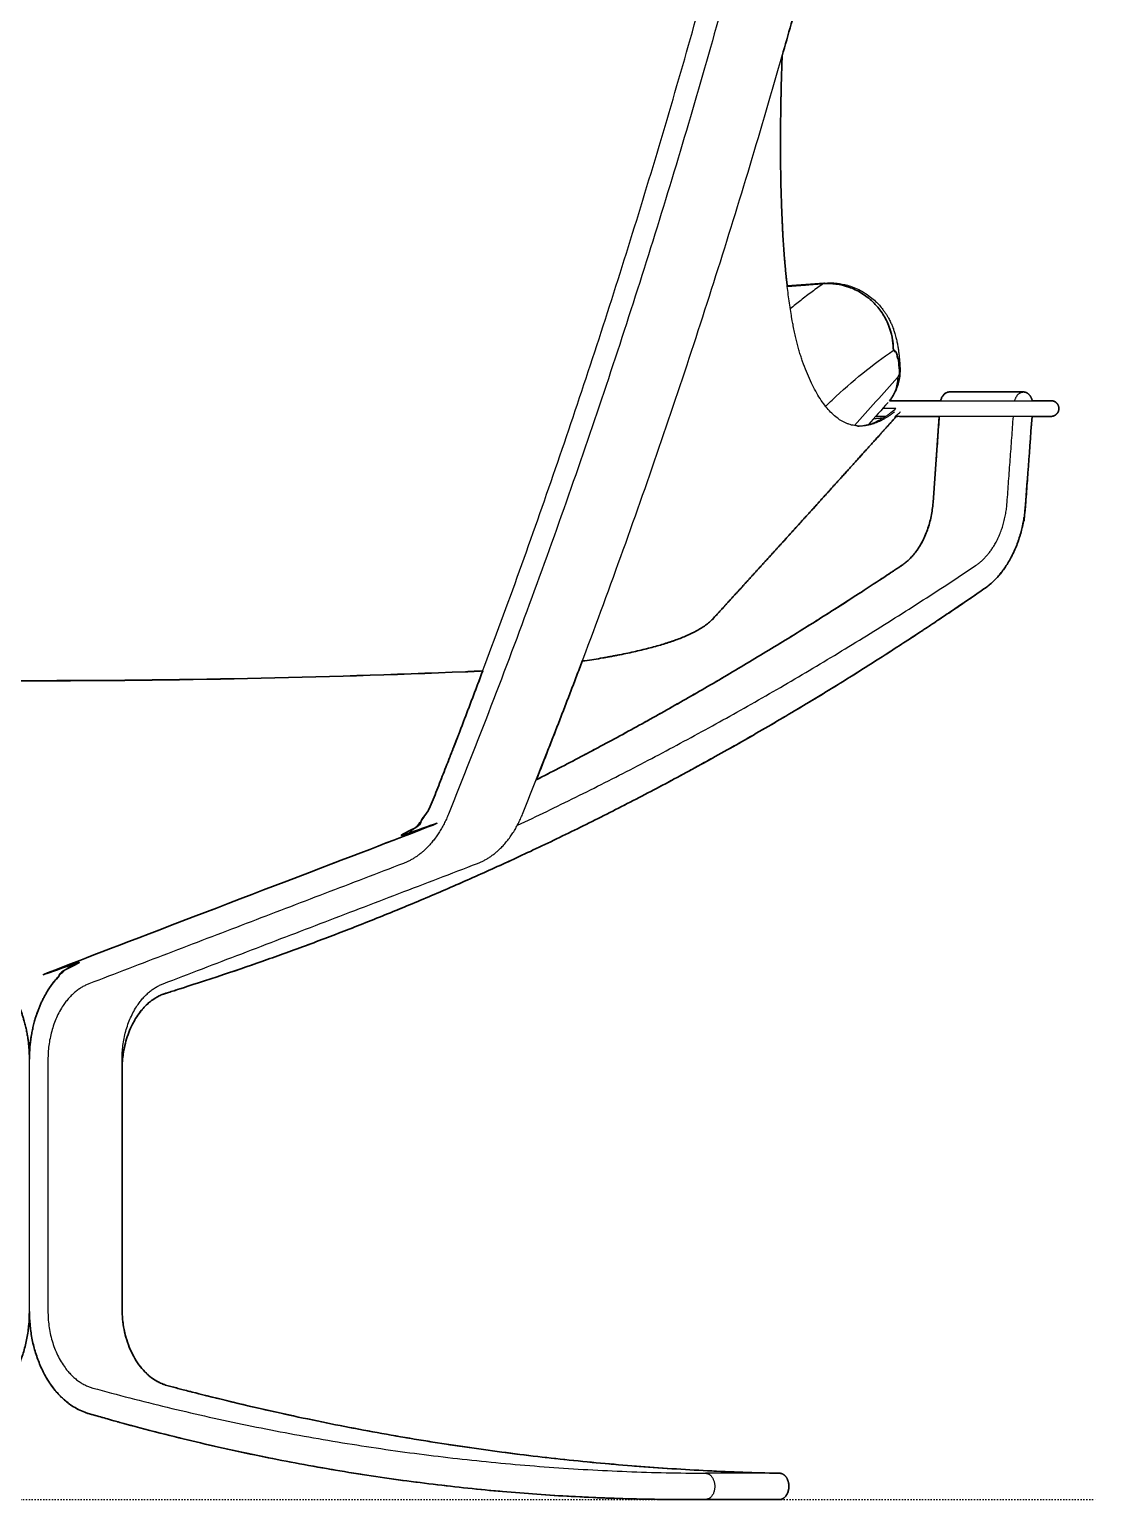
# Model space of a CAD drawing. Header units: millimetres. Extents: x 0 to 1845, y -1231 to 1016.
# Drawn here: x 407 to 814, y -1231 to -670 of the extents above; entities that cross this region are included whole.
import ezdxf

# ---------------------------------------------------------------- set-up
doc = ezdxf.new("R2010")
doc.units = ezdxf.units.MM
doc.linetypes.add('Dots', pattern=[1, 0, -1])
doc.layers.add('Blocks', color=7, linetype='Continuous')
for name, color, linetype, lineweight, true_color in [('Blocks$Inner', 7, 'Continuous', 25, 0x007f00), ('Blocks$Outline', 7, 'Continuous', 35, 0xff3f3f), ('Groud', 7, 'Dots', 25, 0x243775)]:
    doc.layers.add(name, color=color, linetype=linetype, lineweight=lineweight, true_color=true_color)

# ---------------------------------------------------------------- blocks, each defined once
blk = doc.blocks.new('Falcon Lounge Chair Back')
at = {"layer": 'Blocks$Inner'}
for points, weights in [([(560.97, 266.84), (689.59, 591.81), (745.98, 955.6)], [0.998740521402, 0.941171351182, 0.906429337483]), ([(752.89, 953.73), (698.11, 587.22), (566.99, 261.72)], [0.998681745094, 0.938317354638, 0.903060805083]), ([(595.27, 261.72), (726.4, 587.22), (781.17, 953.73)], [0.903060805083, 0.938317354638, 0.998681745094]), ([(696.34, 463.3), (703.26, 463.82), (710.19, 464.36)], [0.999931452541, 0.999964082102, 1]), ([(724.19, 409.96), (710.97, 409.96), (702.2, 434.62)], [0.85449147207, 0.858301132808, 0.877582280097]), ([(754.92, 419.65), (755.75, 422.98), (758.25, 422.98)], [0.927298625234, 0.786279767626, 1]), ([(783.2, 419.65), (784.03, 422.98), (786.53, 422.98)], [0.927299150688, 0.786279369451, 1]), ([(723.16, 409.96), (729.15, 409.96), (735.92, 415.1)], [0.85449147207, 0.85277672935, 0.854196407966]), ([(737.25, 415.34), (730.31, 409.96), (724.19, 409.96)], [0.854263604528, 0.852737156229, 0.85449147207]), ([(729.33, 412.82), (731.04, 412.97), (732.76, 413.11)], [0.968225025381, 0.968068601019, 0.967912390037]), ([(751.98, 380.7), (750.75, 363.88), (739.94, 356.65)], [1, 0.871120540027, 1]), ([(768.22, 356.65), (779.03, 363.88), (780.26, 380.7)], [1, 0.871120540027, 1]), ([(787.3, 379.69), (785.69, 357.64), (771.62, 347.88)], [1, 0.874722035507, 1]), ([(593.3, 257.48), (682.87, 299.62), (768.22, 356.65)], [0.952547107898, 0.972494375915, 0.996461025283]), ([(739.94, 356.65), (671.63, 311), (600.53, 274.85)], [0.996461025283, 0.977185658477, 0.960510151128]), ([(771.62, 347.88), (621.91, 243.98), (459.03, 193.31)], [0.917915581572, 0.949301655288, 0.995993075332]), ([(548, 252.53), (556.61, 255.83), (560.97, 266.84)], [1, 0.921756045779, 1]), ([(566.99, 261.72), (561.16, 247.26), (549.8, 242.91)], [1, 0.923265466734, 1]), ([(578.09, 242.91), (589.45, 247.26), (595.27, 261.72)], [1, 0.923265466734, 1]), ([(407.02, 168), (407.02, 198.62), (427.92, 206.61)], [1, 0.794050295972, 1]), ([(429.76, 196.96), (414.09, 190.96), (414.09, 168)], [1, 0.794130039657, 1]), ([(442.38, 168), (442.38, 190.96), (458.05, 196.96)], [1, 0.794130039657, 1]), ([(459.03, 193.31), (442.38, 188.12), (442.38, 164.01)], [1, 0.779377256834, 1]), ([(442.38, 73.01), (442.38, 48.15), (459.65, 43.53)], [1, 0.770006991575, 1]), ([(429.6, 32.82), (407.02, 39.39), (407.02, 72)], [1, 0.775111628207, 1]), ([(414.09, 72), (414.09, 47.27), (431.26, 42.55)], [1, 0.771658132522, 1]), ([(431.26, 42.55), (547.11, 10.68), (665.13, 10.01)], [0.995363824119, 0.958522856016, 0.931252812259]), ([(459.65, 43.53), (575.32, 12.59), (693.03, 10.01)], [0.936208456132, 0.961921735217, 0.99563419399]), ([(657.69, -0.03), (542.46, -0.03), (429.6, 32.82)], [0.992194961642, 0.95307556546, 0.924994180071]), ([(693.42, 10.01), (693.15, 10.01), (692.88, 10.01)], [0.931252812259, 0.931313243, 0.931373720742]), ([(665.14, 0), (661.42, -0.03), (657.69, -0.03)], [0.994844332118, 0.993513378118, 0.992194961642]), ([(678.54, 0), (682.26, -0.03), (685.98, -0.03)], [0.989582341095, 0.990882438524, 0.992194961642]), ([(685.98, -0.03), (689.7, -0.03), (693.43, 0)], [0.992194961642, 0.993513378118, 0.994844332118])]:
    blk.add_rational_spline(points, weights, degree=2, dxfattribs=at)
for points, weights, degree, knots in [([(702.2, 434.62), (693.76, 458.32), (693.76, 517.67), (693.76, 533.44), (694.38, 551.29)], [0.877582280097, 0.912874123863, 1, 0.975273952369, 0.954722650974], 2, [2.6743336, 2.6743336, 2.6743336, 3.1415927, 3.1415927, 3.2741993, 3.2741993, 3.2741993]), ([(786.53, 422.98), (788.1, 422.98), (789.16, 421.33), (789.63, 420.59), (789.87, 419.65)], [1, 0.913747520111, 1, 0.959338834708, 0.957014662509], 2, [7.340324, 7.340324, 7.340324, 11.524144, 11.524144, 13.496481, 13.496481, 13.496481]), ([(754.07, 419.65), (756.73, 419.65), (760.47, 419.65), (764.22, 419.65), (766.88, 419.65)], [1, 0.853553390593, 0.853553390593, 0.853553390593, 1], 2, [25.853332, 25.853332, 25.853332, 33.353234, 33.353234, 40.853136, 40.853136, 40.853136]), ([(794.31, 419.65), (796.77, 419.65), (797.01, 419.65), (797.03, 419.65), (797.03, 419.65)], [0.972871408709, 0.853553390593, 0.853553390593, 0.853553390593, 0.854594256991], 2, [79.644281, 79.644281, 79.644281, 86.606836, 86.606836, 87.257135, 87.257135, 87.257135]), ([(797.03, 419.65), (797.03, 419.65), (797.08, 419.65), (797.09, 419.65), (797.11, 419.65), (797.15, 419.65), (797.18, 419.65), (797.27, 419.64), (797.33, 419.63), (797.46, 419.62), (797.52, 419.61), (797.77, 419.56), (797.96, 419.51), (798.52, 419.29), (798.86, 419.06), (799.15, 418.77), (799.74, 418.18), (800.03, 417.43), (800.03, 416.65)], [1, 1, 1, 1, 1, 1, 1, 1, 1, 1, 1, 1, 1, 1, 1, 1, 1, 1.05719095842, 1.17157287525], 3, [87.257135, 87.257135, 87.257135, 87.257135, 87.257141, 87.257141, 87.302778, 87.302778, 87.394058, 87.394058, 87.580858, 87.580858, 87.771676, 87.771676, 88.366394, 88.366394, 89.62284, 89.62284, 89.62284, 92.040072, 92.040072, 92.040072, 92.040072]), ([(800.03, 416.65), (800.03, 415.87), (799.74, 415.11), (799.15, 414.53), (798.86, 414.24), (798.52, 414.01), (797.96, 413.79), (797.77, 413.73), (797.52, 413.69), (797.46, 413.68), (797.33, 413.66), (797.27, 413.66), (797.18, 413.65), (797.15, 413.65), (797.1, 413.65), (797.06, 413.65), (797.03, 413.65)], [1.17157287525, 1.05719095842, 1, 1, 1, 1, 1, 1, 1, 1, 1, 1, 1, 1, 1, 1, 1], 3, [92.040072, 92.040072, 92.040072, 92.040072, 94.457303, 94.457303, 94.457303, 95.701745, 95.701745, 96.290782, 96.290782, 96.479777, 96.479777, 96.664792, 96.664792, 96.755201, 96.755201, 96.823003, 96.823003, 96.823003, 96.823003]), ([(766.88, 413.65), (764.22, 413.65), (760.47, 413.65), (756.73, 413.65), (754.07, 413.65)], [1, 0.853553390593, 0.853553390593, 0.853553390593, 1], 2, [143.227002, 143.227002, 143.227002, 150.726904, 150.726904, 158.226806, 158.226806, 158.226806]), ([(797.03, 413.65), (797.03, 413.65), (797.01, 413.65), (796.77, 413.65), (794.31, 413.65)], [0.854594264932, 0.853553390593, 0.853553390593, 0.853553390593, 0.972871408709], 2, [96.823003, 96.823003, 96.823003, 97.473304, 97.473304, 104.435857, 104.435857, 104.435857]), ([(665.13, 10.01), (668.65, 9.99), (668.66, 5.01), (668.66, 0.03), (665.14, 0)], [1, 0.708985623672, 1, 0.708985623672, 1], 2, [1241.37485, 1241.37485, 1241.37485, 1249.207312, 1249.207312, 1257.039774, 1257.039774, 1257.039774]), ([(693.43, 0), (696.95, 0.03), (696.94, 5.01), (696.94, 9.99), (693.42, 10.01)], [1, 0.708985623672, 1, 0.708985623672, 1], 2, [-155.628112, -155.628112, -155.628112, -147.79565, -147.79565, -139.963188, -139.963188, -139.963188]), ([(694.79, 9.61), (696.98, 8.3), (696.95, 4.94), (696.91, 0.01), (693.43, 0)], [0.889373822421, 0.782423633912, 1, 0.710479091456, 0.995586027897], 2, [1.992095, 1.992095, 1.992095, 7.835988, 7.835988, 15.612243, 15.612243, 15.612243])]:
    blk.add_rational_spline(points, weights, degree=degree, knots=knots, dxfattribs=at)
for points, degree in [([(696.31, 463.5), (701.03, 463.85), (705.74, 464.21), (710.45, 464.58)], 3), ([(710.45, 464.58), (710.36, 464.57), (710.28, 464.5), (710.19, 464.36)], 3), ([(720.43, 463.37), (722.18, 462.79), (723.88, 462.01), (725.47, 461.07)], 3), ([(725.47, 461.07), (726.39, 460.52), (727.29, 459.91), (728.14, 459.24)], 3), ([(728.14, 459.24), (728.81, 458.72), (729.45, 458.16), (730.07, 457.58)], 3), ([(730.07, 457.58), (731.07, 456.62), (731.99, 455.58), (732.82, 454.49)], 3), ([(732.82, 454.49), (733.08, 454.16), (733.33, 453.81), (733.57, 453.47)], 3), ([(733.57, 453.47), (733.68, 453.3), (733.8, 453.13), (733.91, 452.96)], 3), ([(733.91, 452.96), (734.01, 452.81), (734.1, 452.66), (734.2, 452.51)], 3), ([(734.2, 452.51), (734.38, 452.22), (734.56, 451.92), (734.73, 451.62)], 3), ([(734.73, 451.62), (734.89, 451.34), (735.04, 451.07), (735.19, 450.79)], 3), ([(735.19, 450.79), (735.46, 450.29), (735.7, 449.79), (735.93, 449.29)], 3), ([(735.93, 449.29), (736.13, 448.85), (736.32, 448.41), (736.5, 447.98)], 3), ([(736.5, 447.98), (736.62, 447.67), (736.73, 447.37), (736.84, 447.07)], 3), ([(736.84, 447.07), (737, 446.63), (737.15, 446.19), (737.29, 445.75)], 3), ([(737.29, 445.75), (737.49, 445.11), (737.67, 444.48), (737.83, 443.84)], 3), ([(737.83, 443.84), (737.91, 443.55), (737.98, 443.25), (738.04, 442.96)], 3), ([(736.82, 438.85), (737.41, 439.07), (738.36, 437.82), (738.91, 433.17), (739.08, 430)], 3), ([(738.04, 442.96), (738.11, 442.68), (738.17, 442.4), (738.23, 442.12)], 3), ([(738.23, 442.12), (738.28, 441.85), (738.34, 441.58), (738.39, 441.31)], 3), ([(738.39, 441.31), (738.44, 441.05), (738.48, 440.79), (738.53, 440.53)], 3), ([(738.53, 440.53), (738.61, 440.03), (738.69, 439.52), (738.77, 439.01)], 3), ([(738.77, 439.01), (738.83, 438.52), (738.9, 438.03), (738.96, 437.53)], 3), ([(738.96, 437.53), (738.97, 437.4), (738.98, 437.28), (739, 437.16)], 3), ([(739, 437.16), (739.01, 437.03), (739.02, 436.91), (739.04, 436.79)], 3), ([(739.04, 436.79), (739.05, 436.66), (739.06, 436.54), (739.07, 436.42)], 3), ([(739.07, 436.42), (739.09, 436.29), (739.1, 436.17), (739.11, 436.05)], 3), ([(739.11, 436.05), (739.13, 435.8), (739.15, 435.55), (739.18, 435.31)], 3), ([(739.18, 435.31), (739.2, 435.06), (739.22, 434.82), (739.23, 434.57)], 3), ([(739.23, 434.57), (739.27, 434.11), (739.3, 433.64), (739.33, 433.17)], 3), ([(739.33, 433.17), (739.34, 432.94), (739.35, 432.7), (739.36, 432.47)], 3), ([(739.36, 432.55), (739.37, 432.46), (739.37, 432.37), (739.38, 432.28)], 3), ([(739.36, 432.47), (739.37, 432.4), (739.37, 432.34), (739.37, 432.27)], 3), ([(738.44, 428.54), (732.95, 422.4), (727.46, 416.27), (721.97, 410.15)], 3), ([(739.08, 430), (738.98, 429.64), (738.77, 429.03), (738.55, 428.66), (738.44, 428.54)], 3), ([(739.08, 430), (739.17, 428.82), (739.07, 427.58), (738.72, 426.36)], 3), ([(739.37, 432.27), (739.41, 431.42), (739.31, 430.66), (739.08, 430)], 3), ([(758.25, 422.98), (786.53, 422.98)], 1), ([(734.82, 418.96), (732.31, 416.15), (729.8, 413.35), (727.3, 410.55)], 3), ([(737.82, 416.65), (732.75, 416.65)], 1), ([(735.4, 419.65), (754.07, 419.65)], 1), ([(735.92, 415.1), (736.56, 415.58), (737.19, 416.1), (737.82, 416.65)], 3), ([(766.88, 419.65), (794.31, 419.65)], 1), ([(724.19, 409.96), (723.16, 409.96)], 1), ([(733.87, 413.65), (730.07, 413.65)], 1), ([(732.45, 412.78), (732.55, 412.89), (732.65, 413), (732.76, 413.11)], 3), ([(732.76, 413.11), (732.86, 413.12), (732.97, 413.13), (733.07, 413.14)], 3), ([(754.07, 413.65), (737.99, 413.65)], 1), ([(754.38, 413.65), (751.98, 380.7)], 1), ([(794.31, 413.65), (766.88, 413.65)], 1), ([(780.26, 380.7), (782.66, 413.65)], 1), ([(789.77, 413.65), (787.3, 379.69)], 1), ([(668.22, 336.63), (668.22, 336.62), (668.21, 336.62), (668.21, 336.62)], 3), ([(240.59, 316.27), (268.32, 315.13), (323.81, 313.41), (407.08, 312.55), (490.34, 313.41), (545.83, 315.13), (573.56, 316.27)], 3), ([(573.52, 316.27), (573.53, 316.17), (573.54, 316.12), (573.55, 316.12)], 3), ([(580.08, 316.43), (577.91, 316.31), (575.73, 316.21), (573.55, 316.12)], 3), ([(573.56, 316.27), (575.75, 316.36), (577.94, 316.46), (580.14, 316.58)], 3), ([(427.92, 206.61), (548, 252.53)], 1), ([(549.8, 242.91), (429.76, 196.96)], 1), ([(458.05, 196.96), (578.09, 242.91)], 1), ([(407.02, 72), (407.02, 168)], 1), ([(414.09, 168), (414.09, 72)], 1), ([(442.38, 72), (442.38, 168)], 1), ([(693.42, 10.01), (665.13, 10.01)], 1), ([(693.43, 0), (678.54, 0)], 1), ([(657.69, -0.03), (685.98, -0.03)], 1)]:
    blk.add_open_spline(points, degree=degree, dxfattribs=at)
for points, knots in [([(710.19, 464.36), (708.74, 463.37), (705.83, 461.3), (701.6, 458.07), (698.82, 455.82), (697.49, 454.71)], [305.0112962, 305.0112962, 305.0112962, 305.0112962, 305.129738, 305.2481797, 305.3564978, 305.3564978, 305.3564978, 305.3564978]), ([(710.19, 464.36), (713.22, 464.55), (718.23, 463.98), (724.73, 460.93), (729.12, 457.56), (732.68, 453.31), (736.03, 446.92), (736.85, 441.9), (736.82, 438.85)], [0, 0, 0, 0, 0.25, 0.375, 0.5, 0.625, 0.75, 1, 1, 1, 1]), ([(710.45, 464.58), (712.08, 464.71), (713.72, 464.67), (716.68, 464.34), (718.01, 464.08), (719.32, 463.71)], [0.000288, 0.000288, 0.000288, 0.000288, 4.898664, 4.898664, 8.996005, 8.996005, 8.996005, 8.996005]), ([(719.32, 463.71), (719.4, 463.69), (719.49, 463.66), (719.86, 463.55), (720.15, 463.46), (720.43, 463.37)], [8.996005, 8.996005, 8.996005, 8.996005, 9.266297, 9.266297, 10.16683, 10.16683, 10.16683, 10.16683]), ([(710.98, 417.48), (711.8, 418.29), (720.42, 426.59), (729.04, 433.59), (736.82, 438.85)], [-0.3686552, -0.3686552, -0.3686552, -0.3686552, -0.3333333, 0, 0, 0, 0]), ([(737.55, 438.1), (737.35, 438.49), (737.13, 438.89), (736.88, 439.34), (736.85, 439.39), (736.82, 439.44)], [0.28088774, 0.28088774, 0.28088774, 0.28088774, 0.3130689, 0.3130689, 0.31700526, 0.31700526, 0.31700526, 0.31700526]), ([(739.37, 432.27), (739.36, 432.52), (739.34, 432.78), (739.22, 433.63), (739.08, 434.26), (738.74, 435.35), (738.58, 435.8), (738.39, 436.26)], [0.0969309, 0.0969309, 0.0969309, 0.0969309, 0.1252358, 0.1252358, 0.1878453, 0.1878453, 0.2284754, 0.2284754, 0.2284754, 0.2284754]), ([(738.44, 428.54), (738.44, 426.87), (737.94, 423.73), (736.29, 420.79), (735.4, 419.65)], [-1, -1, -1, -1, -0.75, -0.5576663, -0.5576663, -0.5576663, -0.5576663]), ([(738.72, 426.36), (738.85, 426.8), (738.95, 427.25), (739.04, 427.7), (739.13, 428.12), (739.2, 428.55), (739.25, 428.98), (739.3, 429.37), (739.34, 429.77), (739.36, 430.17), (739.39, 430.54), (739.4, 430.91), (739.4, 431.28), (739.4, 431.46), (739.4, 431.63), (739.39, 431.8), (739.39, 431.96), (739.38, 432.12), (739.38, 432.27)], [1.198557, 1.198557, 1.198557, 1.198557, 2.614606, 2.614606, 2.614606, 3.940841, 3.940841, 3.940841, 5.17536, 5.17536, 5.17536, 6.321194, 6.321194, 6.321194, 6.864071, 6.864071, 6.864071, 7.347877, 7.347877, 7.347877, 7.347877]), ([(739.38, 432.28), (739.38, 432.12), (739.39, 431.96), (739.37, 431.16), (739.28, 430.56), (739.08, 430)], [-0.07755297, -0.07755297, -0.07755297, -0.07755297, -0.06249954, -0.06249954, 0, 0, 0, 0]), ([(738.72, 426.36), (738.66, 426.14), (738.6, 425.93), (738.53, 425.72), (738.46, 425.49), (738.39, 425.27), (738.31, 425.04), (738.24, 424.84), (738.17, 424.64), (738.09, 424.44), (738.08, 424.4), (738.06, 424.36), (738.05, 424.33), (737.95, 424.06), (737.84, 423.8), (737.73, 423.54), (737.6, 423.24), (737.46, 422.95), (737.31, 422.65), (737.14, 422.3), (736.95, 421.95), (736.74, 421.61), (736.5, 421.19), (736.24, 420.78), (735.95, 420.38), (735.78, 420.13), (735.59, 419.89), (735.4, 419.65)], [-0.801373, -0.801373, -0.801373, -0.801373, -0.009128, -0.009128, -0.009128, 0.821565, 0.821565, 0.821565, 1.564371, 1.564371, 1.564371, 1.70503, 1.70503, 1.70503, 2.667579, 2.667579, 2.667579, 3.752821, 3.752821, 3.752821, 5.023223, 5.023223, 5.023223, 6.555672, 6.555672, 6.555672, 7.508302, 7.508302, 7.508302, 7.508302]), ([(737.99, 413.65), (732.65, 407.71), (727.31, 401.79), (721.98, 395.88), (716, 389.26), (710.03, 382.65), (704.06, 376.06), (698.08, 369.46), (692.11, 362.88), (686.14, 356.31), (680.16, 349.73), (674.19, 343.16), (668.21, 336.62)], [180.968626, 180.968626, 180.968626, 180.968626, 277.225863, 277.225863, 277.225863, 384.965947, 384.965947, 384.965947, 492.808042, 492.808042, 492.808042, 600.749912, 600.749912, 600.749912, 600.749912]), ([(737.44, 413.65), (737.89, 413.93), (738.26, 414.21), (738.96, 414.78), (739.31, 415.12), (739.63, 415.47)], [5.112024, 5.112024, 5.112024, 5.112024, 7.114837, 7.114837, 9.933131, 9.933131, 9.933131, 9.933131]), ([(668.21, 336.62), (667.78, 336.14), (667.33, 335.71), (666.88, 335.3), (666.81, 335.23), (666.74, 335.17), (666.68, 335.12), (666.17, 334.68), (665.64, 334.25), (665.09, 333.86), (664.55, 333.47), (664, 333.09), (663.43, 332.74), (662.87, 332.39), (662.29, 332.05), (661.7, 331.73), (660.53, 331.09), (659.29, 330.49), (657.97, 329.91), (656.66, 329.34), (655.27, 328.79), (653.79, 328.26), (653.61, 328.19), (653.42, 328.12), (653.23, 328.06), (653.04, 327.99), (652.86, 327.92), (652.67, 327.86), (652.29, 327.73), (651.91, 327.6), (651.52, 327.47), (651.13, 327.34), (650.73, 327.21), (650.33, 327.08), (649.94, 326.96), (649.53, 326.83), (649.13, 326.71), (648.31, 326.46), (647.48, 326.21), (646.63, 325.97), (645.77, 325.73), (644.9, 325.49), (644.01, 325.26), (642.23, 324.79), (640.37, 324.33), (638.44, 323.89), (636.49, 323.45), (634.47, 323.02), (632.38, 322.6), (631.85, 322.5), (631.32, 322.39), (630.79, 322.29), (630.25, 322.19), (629.72, 322.09), (629.18, 321.99), (628.64, 321.89), (628.1, 321.79), (627.55, 321.69), (627, 321.59), (626.45, 321.5), (625.9, 321.4), (624.8, 321.21), (623.68, 321.03), (622.55, 320.84), (621.42, 320.66), (620.28, 320.48), (619.12, 320.31), (618.77, 320.26), (618.41, 320.2), (618.06, 320.15)], [253.700696, 253.700696, 253.700696, 253.700696, 257.477579, 257.477579, 257.477579, 258.04369, 258.04369, 258.04369, 262.288737, 262.288737, 262.288737, 266.455923, 266.455923, 266.455923, 270.567553, 270.567553, 270.567553, 278.698656, 278.698656, 278.698656, 286.799713, 286.799713, 286.799713, 287.824469, 287.824469, 287.824469, 288.830217, 288.830217, 288.830217, 290.856721, 290.856721, 290.856721, 292.87346, 292.87346, 292.87346, 294.882344, 294.882344, 294.882344, 298.881774, 298.881774, 298.881774, 302.864328, 302.864328, 302.864328, 310.816594, 310.816594, 310.816594, 318.80777, 318.80777, 318.80777, 320.813394, 320.813394, 320.813394, 322.812538, 322.812538, 322.812538, 324.804252, 324.804252, 324.804252, 326.790236, 326.790236, 326.790236, 330.749481, 330.749481, 330.749481, 334.69825, 334.69825, 334.69825, 335.903435, 335.903435, 335.903435, 335.903435]), ([(573.55, 316.12), (545.82, 314.97), (518.08, 314.11), (490.33, 313.54), (462.58, 312.97), (434.83, 312.68), (407.08, 312.68), (379.32, 312.68), (351.57, 312.97), (323.82, 313.54), (296.07, 314.11), (268.33, 314.97), (240.61, 316.12)], [129.103172, 129.103172, 129.103172, 129.103172, 212.365487, 212.365487, 212.365487, 295.62731, 295.62731, 295.62731, 378.889132, 378.889132, 378.889132, 462.151447, 462.151447, 462.151447, 462.151447])]:
    blk.add_open_spline(points, degree=3, knots=knots, dxfattribs=at)
at = {"layer": 'Blocks$Outline'}
for points in [[(754.38, 413.65), (751.98, 380.7)], [(442.38, 72.71), (442.38, 164.15)]]:
    blk.add_lwpolyline(points, dxfattribs=at)
for points, weights, degree, knots in [([(694.38, 551.29), (750.29, 747.11), (781.17, 953.73), (785.66, 983.72), (766.34, 997.64)], [1.03779920017, 1.06718172478, 1.10588538388, 0.877739804911, 1.10588538388], 2, [313.021444, 313.021444, 313.021444, 743.361063, 743.361063, 795.675537, 795.675537, 795.675537]), ([(696.31, 463.5), (693.76, 485.61), (693.76, 517.67), (693.76, 533.44), (694.38, 551.29)], [0.918347694001, 0.950964406618, 1, 0.975273952369, 0.954722650974], 2, [2.8786131, 2.8786131, 2.8786131, 3.1415927, 3.1415927, 3.2741993, 3.2741993, 3.2741993]), ([(786.53, 422.98), (772.39, 422.98), (758.25, 422.98), (755.75, 422.98), (754.92, 419.65)], [1, 1, 1, 0.786279767626, 0.927298625234], 2, [-31.632361, -31.632361, -31.632361, 8.367639, 8.367639, 14.459481, 14.459481, 14.459481]), ([(789.87, 419.65), (789.63, 420.59), (789.16, 421.33), (788.1, 422.98), (786.53, 422.98)], [0.957014662509, 0.959338834708, 1, 0.913747520111, 1], 2, [-13.496481, -13.496481, -13.496481, -11.524144, -11.524144, -7.340324, -7.340324, -7.340324]), ([(754.92, 419.65), (754.62, 419.65), (754.34, 419.65), (754.07, 419.65), (747.85, 419.65), (741.63, 419.65), (735.4, 419.65)], [0.954099720459, 0.967965665566, 0.983265758746, 1, 1, 1, 1], 3, [-27.138836, -27.138836, -27.138836, -27.138836, -25.853332, -25.853332, -25.853332, 0.551354, 0.551354, 0.551354, 0.551354]), ([(794.31, 413.65), (795.87, 413.65), (796.85, 413.65), (797.01, 413.65), (797.03, 413.65), (797.03, 413.65), (797.03, 413.65), (797.06, 413.65), (797.1, 413.65), (797.15, 413.65), (797.18, 413.65), (797.27, 413.66), (797.33, 413.66), (797.46, 413.68), (797.52, 413.69), (797.77, 413.73), (797.96, 413.79), (798.52, 414.01), (798.86, 414.24), (799.15, 414.53), (799.74, 415.11), (800.03, 415.87), (800.03, 416.65), (800.03, 417.43), (799.74, 418.18), (799.15, 418.77), (798.86, 419.06), (798.52, 419.29), (797.96, 419.51), (797.77, 419.56), (797.52, 419.61), (797.46, 419.62), (797.33, 419.63), (797.27, 419.64), (797.18, 419.65), (797.15, 419.65), (797.11, 419.65), (797.09, 419.65), (797.08, 419.65), (797.03, 419.65), (797.03, 419.65), (797.03, 419.65), (797.03, 419.65), (797.01, 419.65), (796.85, 419.65), (795.87, 419.65), (794.31, 419.65), (792.83, 419.65), (791.35, 419.65), (789.87, 419.65)], [0.999999993031, 0.918236520341, 0.877354783997, 0.877354783997, 0.877354783997, 0.87771141638, 0.878424681145, 0.878424681145, 0.878424681145, 0.878424681145, 0.878424681145, 0.878424681145, 0.878424681145, 0.878424681145, 0.878424681145, 0.878424681145, 0.878424681145, 0.878424681145, 0.878424681145, 0.878424681145, 0.878424681145, 0.928662630558, 1.02913852938, 0.928662630558, 0.878424681146, 0.878424681146, 0.878424681146, 0.878424681146, 0.878424681146, 0.878424681146, 0.878424681146, 0.878424681146, 0.878424681146, 0.878424681146, 0.878424681146, 0.878424681146, 0.878424681146, 0.878424681146, 0.878424681146, 0.878424681146, 0.878424681146, 0.877711420456, 0.877354790111, 0.877354790111, 0.877354790111, 0.918236526741, 1, 1, 1, 1], 3, [-66.593536, -66.593536, -66.593536, -66.593536, -59.630983, -59.630983, -59.630983, -58.980682, -58.980682, -58.980682, -58.91288, -58.91288, -58.822471, -58.822471, -58.637456, -58.637456, -58.448461, -58.448461, -57.859424, -57.859424, -56.614982, -56.614982, -56.614982, -54.19775, -54.19775, -54.19775, -51.780519, -51.780519, -51.780519, -50.524073, -50.524073, -49.929355, -49.929355, -49.738537, -49.738537, -49.551737, -49.551737, -49.460457, -49.460457, -49.41482, -49.41482, -49.414814, -49.414814, -49.414814, -48.764514, -48.764514, -48.764514, -41.80196, -41.80196, -41.80196, -35.523121, -35.523121, -35.523121, -35.523121]), ([(442.38, 164.15), (442.46, 188.15), (459.03, 193.31), (621.91, 243.98), (771.62, 347.88), (785.69, 357.64), (787.3, 379.69), (788.53, 396.67), (789.77, 413.65)], [1.08319664412, 0.84660585167, 1.08505955812, 1.03419276712, 1, 0.874722035507, 1, 1, 1], 2, [-550.378003, -550.378003, -550.378003, -509.909202, -509.909202, -40.47475, -40.47475, 0, 0, 0.112017, 0.112017, 0.112017]), ([(668.27, 336.68), (674.22, 343.2), (680.18, 349.75), (686.14, 356.31), (692.11, 362.88), (698.08, 369.46), (704.06, 376.06), (710.03, 382.65), (716, 389.26), (721.98, 395.88), (727.31, 401.79), (732.65, 407.71), (737.99, 413.65), (743.35, 413.65), (748.71, 413.65), (754.07, 413.65), (754.17, 413.65), (754.27, 413.65), (754.38, 413.65)], [1, 1, 1, 1, 1, 1, 1, 1, 1, 1, 1, 1, 1, 1, 1, 1, 0.993626159861, 0.987460377654, 0.981502653377], 3, [-499.050001, -499.050001, -499.050001, -499.050001, -391.434176, -391.434176, -391.434176, -283.592081, -283.592081, -283.592081, -175.851998, -175.851998, -175.851998, -79.59476, -79.59476, -79.59476, -56.85294, -56.85294, -56.85294, -56.363309, -56.363309, -56.363309, -56.363309]), ([(751.98, 380.7), (750.75, 363.88), (739.94, 356.65), (671.63, 311), (600.53, 274.85)], [1, 0.871120540027, 1, 0.980656175889, 0.96392144475], 2, [0.131234, 0.131234, 0.131234, 30.93024, 30.93024, 248.753338, 248.753338, 248.753338]), ([(407.02, 168.19), (406.92, 198.66), (386.12, 206.61), (326.08, 229.57), (266.05, 252.53), (257.43, 255.83), (253.07, 266.84), (243.32, 291.49), (233.96, 316.44)], [0.906117858303, 0.721388262827, 0.907572405504, 0.907572405504, 0.907572405504, 0.836560351755, 0.907572405504, 0.910120571558, 0.912791382647], 2, [-855.501521, -855.501521, -855.501521, -803.437472, -803.437472, -802.860343, -802.860343, -778.967661, -778.967661, -724.80063, -724.80063, -724.80063]), ([(580.08, 316.43), (570.72, 291.48), (560.97, 266.84), (556.61, 255.83), (548, 252.53), (487.96, 229.57), (427.92, 206.61), (407.12, 198.66), (407.02, 168.19)], [0.778433660644, 0.7819457765, 0.785573108279, 0.724106761957, 0.785573108279, 0.785573108279, 0.785573108279, 0.624416545657, 0.784314072633], 2, [-1731.052848, -1731.052848, -1731.052848, -1671.818584, -1671.818584, -1647.925902, -1647.925902, -1647.348772, -1647.348772, -1595.284726, -1595.284726, -1595.284726]), ([(155.42, -0.03), (155.89, -0.03), (156.35, -0.03), (271.58, -0.03), (384.44, 32.82), (406.91, 39.36), (407.02, 71.8)], [0.931340425338, 0.931452454418, 0.931564654516, 0.960209122566, 1, 0.775990087684, 0.998249943927], 2, [-381.1253, -381.1253, -381.1253, -379.851733, -379.851733, -54.712366, -54.712366, -0.213718, -0.213718, -0.213718]), ([(407.02, 71.8), (407.13, 39.36), (429.6, 32.82), (542.46, -0.03), (657.69, -0.03), (658.16, -0.03), (658.62, -0.03)], [0.78419829457, 0.609596953601, 0.785573108279, 0.80942188666, 0.842644955858, 0.842784917844, 0.842925046201], 2, [-1594.551857, -1594.551857, -1594.551857, -1540.053211, -1540.053211, -1215.658182, -1215.658182, -1214.291572, -1214.291572, -1214.291572]), ([(692.88, 10.01), (575.25, 12.61), (459.65, 43.53), (442.55, 48.1), (442.38, 72.71)], [1.06342747605, 1.02744724824, 1, 0.771803791458, 0.996434474912], 2, [-373.429198, -373.429198, -373.429198, -41.516653, -41.516653, -0.324345, -0.324345, -0.324345]), ([(694.91, 9.53), (694.85, 9.57), (694.13, 10), (693.42, 10.01), (693.15, 10.01), (692.88, 10.01)], [0.876212275234, 0.879066785493, 0.918302712029, 0.994844332118, 0.994909149606, 0.994974017708], 2, [-142.215715, -142.215715, -142.215715, -142.033933, -139.963188, -139.963188, -139.222637, -139.222637, -139.222637]), ([(693.5, 0), (696.91, 0.12), (696.95, 4.94), (696.98, 8.17), (694.91, 9.53)], [0.986787554626, 0.715018149672, 1, 0.789222599101, 0.883006619732], 2, [-15.490328, -15.490328, -15.490328, -7.835988, -7.835988, -2.174708, -2.174708, -2.174708]), ([(685.98, -0.03), (689.7, -0.03), (693.43, 0), (693.47, 0), (693.5, 0)], [0.992194961642, 0.993513378118, 0.994844332118, 0.990320817422, 0.985938658136], 2, [-166.560994, -166.560994, -166.560994, -155.628108, -155.628108, -155.50573, -155.50573, -155.50573])]:
    blk.add_rational_spline(points, weights, degree=degree, knots=knots, dxfattribs=at)
for points, degree, knots in [([(710.19, 464.36), (710.28, 464.5), (710.36, 464.57), (710.45, 464.58), (705.74, 464.21), (701.03, 463.85), (696.31, 463.5)], 3, [-305.011296, -305.011296, -305.011296, -305.011296, -304.848045, -304.848045, -304.848045, -290.605124, -290.605124, -290.605124, -290.605124]), ([(736.82, 439.44), (736.78, 442.33), (735.92, 447.13), (732.68, 453.31), (729.12, 457.56), (724.73, 460.93), (718.23, 463.98), (713.22, 464.55), (710.19, 464.36)], 3, [-0.983958, -0.983958, -0.983958, -0.983958, -0.75, -0.625, -0.5, -0.375, -0.25, 0, 0, 0, 0]), ([(737.13, 438.88), (737.06, 439.02), (736.98, 439.15), (736.88, 439.34), (736.85, 439.39), (736.82, 439.44)], 3, [0.30218206, 0.30218206, 0.30218206, 0.30218206, 0.3130689, 0.3130689, 0.31700526, 0.31700526, 0.31700526, 0.31700526]), ([(738.45, 436.12), (738.39, 436.43), (738.03, 438.04), (737.58, 438.81), (737.13, 438.88)], 3, [-0.5870681, -0.5870681, -0.5870681, -0.5870681, -0.5, -0.0916952, -0.0916952, -0.0916952, -0.0916952]), ([(739.37, 432.37), (739.35, 432.59), (739.33, 432.81), (739.22, 433.63), (739.08, 434.26), (738.75, 435.31), (738.61, 435.71), (738.45, 436.12)], 3, [0.100469, 0.100469, 0.100469, 0.100469, 0.1252358, 0.1252358, 0.1878453, 0.1878453, 0.2244685, 0.2244685, 0.2244685, 0.2244685]), ([(739.38, 432.27), (739.38, 432.27), (739.38, 432.27), (739.38, 432.28), (739.37, 432.37), (739.37, 432.46), (739.36, 432.55)], 3, [0.077398797, 0.077398797, 0.077398797, 0.077398797, 0.077552973, 0.077552973, 0.077552973, 0.086083931, 0.086083931, 0.086083931, 0.086083931]), ([(739.36, 432.55), (739.36, 432.52), (739.36, 432.49), (739.36, 432.47), (739.36, 432.43), (739.37, 432.4), (739.37, 432.37)], 3, [51.3842066, 51.3842066, 51.3842066, 51.3842066, 51.4740662, 51.4740662, 51.4740662, 51.57878, 51.57878, 51.57878, 51.57878]), ([(738.77, 426.53), (738.87, 426.91), (738.97, 427.31), (739.04, 427.7), (739.13, 428.12), (739.2, 428.55), (739.25, 428.98), (739.3, 429.37), (739.34, 429.77), (739.36, 430.17), (739.39, 430.54), (739.4, 430.91), (739.4, 431.28), (739.4, 431.46), (739.4, 431.63), (739.39, 431.8), (739.39, 431.96), (739.38, 432.12), (739.38, 432.27)], 3, [1.37556, 1.37556, 1.37556, 1.37556, 2.614606, 2.614606, 2.614606, 3.940841, 3.940841, 3.940841, 5.17536, 5.17536, 5.17536, 6.321194, 6.321194, 6.321194, 6.864071, 6.864071, 6.864071, 7.347877, 7.347877, 7.347877, 7.347877]), ([(735.4, 419.65), (735.59, 419.89), (735.78, 420.13), (735.95, 420.38), (736.24, 420.78), (736.5, 421.19), (736.74, 421.61), (736.95, 421.95), (737.14, 422.3), (737.31, 422.65), (737.46, 422.95), (737.6, 423.24), (737.73, 423.54), (737.84, 423.8), (737.95, 424.06), (738.05, 424.33), (738.06, 424.36), (738.08, 424.4), (738.09, 424.44), (738.17, 424.64), (738.24, 424.84), (738.31, 425.04), (738.39, 425.27), (738.46, 425.49), (738.53, 425.72), (738.6, 425.93), (738.66, 426.14), (738.72, 426.36)], 3, [-7.508302, -7.508302, -7.508302, -7.508302, -6.555672, -6.555672, -6.555672, -5.023223, -5.023223, -5.023223, -3.752821, -3.752821, -3.752821, -2.667579, -2.667579, -2.667579, -1.70503, -1.70503, -1.70503, -1.564371, -1.564371, -1.564371, -0.821565, -0.821565, -0.821565, 0.009128, 0.009128, 0.009128, 0.801373, 0.801373, 0.801373, 0.801373]), ([(789.77, 413.65), (789.77, 413.65), (792.04, 413.65), (794.31, 413.65)], 2, [-7.912949, -7.912949, -7.912949, -7.912938, -1.5, -1.5, -1.5]), ([(618.06, 320.15), (618.41, 320.2), (618.77, 320.26), (619.12, 320.31), (620.28, 320.48), (621.42, 320.66), (622.55, 320.84), (623.68, 321.03), (624.8, 321.21), (625.9, 321.4), (626.45, 321.5), (627, 321.59), (627.55, 321.69), (628.1, 321.79), (628.64, 321.89), (629.18, 321.99), (629.72, 322.09), (630.25, 322.19), (630.79, 322.29), (631.32, 322.39), (631.85, 322.5), (632.38, 322.6), (634.47, 323.02), (636.49, 323.45), (638.44, 323.89), (640.37, 324.33), (642.23, 324.79), (644.01, 325.26), (644.9, 325.49), (645.77, 325.73), (646.63, 325.97), (647.48, 326.21), (648.31, 326.46), (649.13, 326.71), (649.53, 326.83), (649.94, 326.96), (650.33, 327.08), (650.73, 327.21), (651.13, 327.34), (651.52, 327.47), (651.91, 327.6), (652.29, 327.73), (652.67, 327.86), (652.86, 327.92), (653.04, 327.99), (653.23, 328.06), (653.42, 328.12), (653.61, 328.19), (653.79, 328.26), (655.27, 328.79), (656.66, 329.34), (657.97, 329.91), (659.29, 330.49), (660.53, 331.09), (661.7, 331.73), (662.29, 332.05), (662.87, 332.39), (663.43, 332.74), (664, 333.09), (664.55, 333.47), (665.09, 333.86), (665.64, 334.25), (666.17, 334.68), (666.68, 335.12), (666.74, 335.17), (666.81, 335.23), (666.88, 335.3), (667.33, 335.71), (667.78, 336.14), (668.21, 336.62), (668.21, 336.62), (668.23, 336.64), (668.25, 336.66), (668.27, 336.68)], 3, [-335.903435, -335.903435, -335.903435, -335.903435, -334.69825, -334.69825, -334.69825, -330.749481, -330.749481, -330.749481, -326.790236, -326.790236, -326.790236, -324.804252, -324.804252, -324.804252, -322.812538, -322.812538, -322.812538, -320.813394, -320.813394, -320.813394, -318.80777, -318.80777, -318.80777, -310.816594, -310.816594, -310.816594, -302.864328, -302.864328, -302.864328, -298.881774, -298.881774, -298.881774, -294.882344, -294.882344, -294.882344, -292.87346, -292.87346, -292.87346, -290.856721, -290.856721, -290.856721, -288.830217, -288.830217, -288.830217, -287.824469, -287.824469, -287.824469, -286.799712, -286.799712, -286.799712, -278.698656, -278.698656, -278.698656, -270.567553, -270.567553, -270.567553, -266.455923, -266.455923, -266.455923, -262.288737, -262.288737, -262.288737, -258.04369, -258.04369, -258.04369, -257.477579, -257.477579, -257.477579, -253.700696, -253.700696, -253.700696, -253.700686, -253.694883, -253.694883, -253.694883, -253.694883]), ([(240.61, 316.12), (268.33, 314.97), (296.07, 314.11), (323.82, 313.54), (351.57, 312.97), (379.32, 312.68), (407.08, 312.68), (434.83, 312.68), (462.58, 312.97), (490.33, 313.54), (518.08, 314.11), (545.82, 314.97), (573.55, 316.12)], 3, [-462.150161, -462.150161, -462.150161, -462.150161, -378.888961, -378.888961, -378.888961, -295.626968, -295.626968, -295.626968, -212.364975, -212.364975, -212.364975, -129.102573, -129.102573, -129.102573, -129.102573])]:
    blk.add_open_spline(points, degree=degree, knots=knots, dxfattribs=at)
for points, degree in [([(738.72, 426.36), (738.74, 426.41), (738.75, 426.47), (738.77, 426.53)], 3), ([(573.55, 316.12), (575.73, 316.21), (577.91, 316.31), (580.08, 316.43)], 3), ([(573.55, 316.12), (573.55, 316.12), (573.55, 316.12), (573.55, 316.12)], 3), ([(658.62, -0.03), (671.68, -0.03), (684.74, -0.03)], 2)]:
    blk.add_open_spline(points, degree=degree, dxfattribs=at)
for points, weights in [([(600.53, 274.85), (609.46, 297.37), (618.06, 320.15)], [1.00152504757, 1.00416164877, 1.00692162273]), ([(684.74, -0.03), (685.36, -0.03), (685.98, -0.03)], [0.991758571848, 0.991976594776, 0.992194961642])]:
    blk.add_rational_spline(points, weights, degree=2, dxfattribs=at)

msp = doc.modelspace()

# ---------------------------------------------------------------- linework, layer by layer
at = {"layer": 'Groud'}
msp.add_lwpolyline([(0, -1231.1), (814.04, -1231.1)], dxfattribs=at)

# ---------------------------------------------------------------- block references
at = {"layer": 'Blocks'}
msp.add_blockref('Falcon Lounge Chair Back', (0, -1231.1), dxfattribs=at)

doc.saveas('drawing.dxf')
